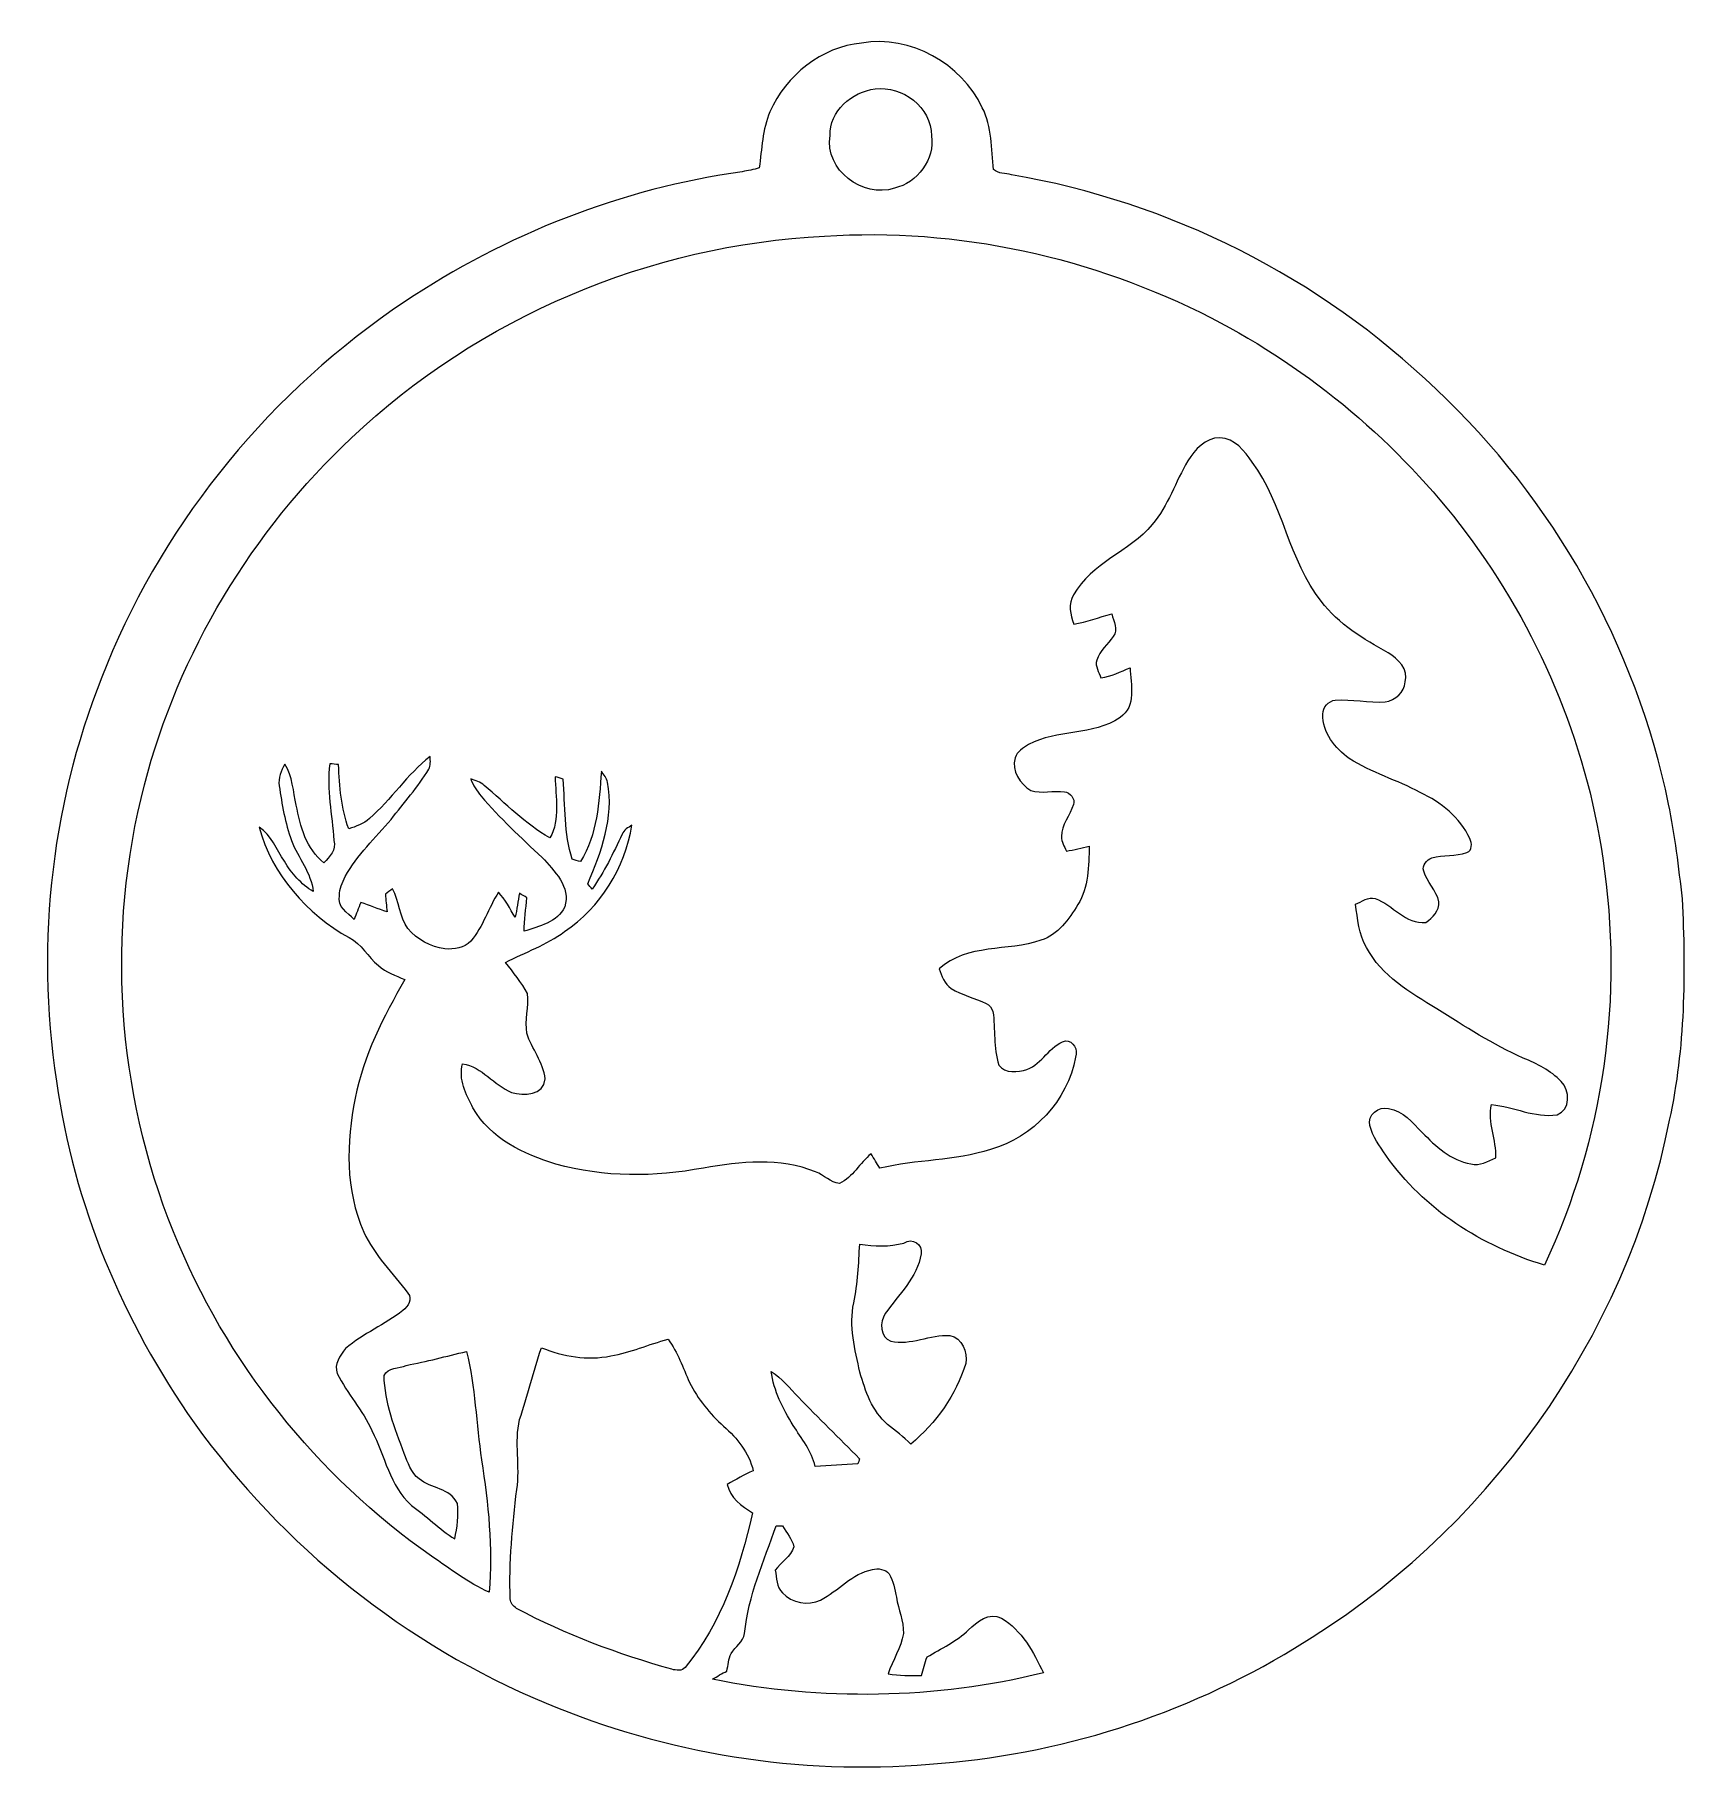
# Model space of a CAD drawing. Header units: centimetres. Extents: x -15.4 to 15.2, y -16.1 to 16.1.
import ezdxf

# ---------------------------------------------------------------- set-up
doc = ezdxf.new("R2010")
doc.units = ezdxf.units.CM
doc.header["$MEASUREMENT"] = 0
doc.layers.add('Layer 1', color=7, linetype='Continuous')

msp = doc.modelspace()

# ---------------------------------------------------------------- linework, layer by layer
at = {"layer": 'Layer 1', "color": 251, "lineweight": 9}
for points, knots in [([(-0.07862, 15.91091), (0.82344, 16.06296), (1.76781, 15.53485), (2.15129, 14.71641), (2.15129, 14.71641), (2.33333, 14.36257), (2.31992, 13.95723), (2.35767, 13.572), (2.35767, 13.572), (2.44904, 13.49686), (2.57604, 13.50391), (2.68752, 13.47745), (2.68752, 13.47745), (5.6191, 12.97863), (8.39017, 11.57669), (10.53435, 9.51682), (10.53435, 9.51682), (12.70429, 7.48164), (14.23252, 4.76843), (14.83048, 1.85307), (14.83048, 1.85307), (14.95042, 1.27452), (15.01957, 0.68679), (15.0866, 0.10046), (15.0866, 0.10046), (15.15609, -1.26549), (15.14233, -2.64697), (14.84988, -3.98893), (14.84988, -3.98893), (14.05437, -8.02613), (11.44417, -11.64069), (7.91745, -13.74289), (7.91745, -13.74289), (5.88333, -14.98079), (3.55112, -15.72268), (1.17551, -15.88496), (1.17551, -15.88496), (-1.23291, -16.08851), (-3.68225, -15.69093), (-5.90969, -14.75748), (-5.90969, -14.75748), (-8.5019, -13.68292), (-10.77767, -11.86223), (-12.40821, -9.57976), (-12.40821, -9.57976), (-13.72971, -7.7118), (-14.63918, -5.53904), (-14.95385, -3.26751), (-14.95385, -3.26751), (-15.35461, -0.68235), (-15.03323, 2.01147), (-14.02428, 4.42622), (-14.02428, 4.42622), (-12.91198, 7.14086), (-10.96323, 9.502), (-8.5227, 11.12795), (-8.5227, 11.12795), (-6.65687, 12.37926), (-4.51163, 13.22275), (-2.28454, 13.53354), (-2.28454, 13.53354), (-2.17942, 13.55401), (-2.07111, 13.56706), (-1.97093, 13.60763), (-1.97093, 13.60763), (-1.92013, 13.95194), (-1.91307, 14.31389), (-1.77196, 14.6388), (-1.77196, 14.6388), (-1.47527, 15.31366), (-0.82228, 15.83895), (-0.07862, 15.91091), (-0.07862, 15.91091), (-0.07862, 15.91091), (-0.07862, 15.91091), (-0.07862, 15.91091)], [0, 0, 0, 0, 0.05, 0.05, 0.05, 0.05, 0.1, 0.1, 0.1, 0.1, 0.15, 0.15, 0.15, 0.15, 0.2, 0.2, 0.2, 0.2, 0.25, 0.25, 0.25, 0.25, 0.3, 0.3, 0.3, 0.3, 0.35, 0.35, 0.35, 0.35, 0.4, 0.4, 0.4, 0.4, 0.45, 0.45, 0.45, 0.45, 0.5, 0.5, 0.5, 0.5, 0.55, 0.55, 0.55, 0.55, 0.6, 0.6, 0.6, 0.6, 0.65, 0.65, 0.65, 0.65, 0.7, 0.7, 0.7, 0.7, 0.75, 0.75, 0.75, 0.75, 0.8, 0.8, 0.8, 0.8, 0.85, 0.85, 0.85, 0.85, 0.9, 0.9, 0.9, 0.9, 1, 1, 1, 1]), ([(0.16973, 15.06319), (-0.24972, 15.01027), (-0.68717, 14.65256), (-0.66, 14.19994), (-0.66, 14.19994), (-0.76478, 13.57094), (-0.05711, 13.03578), (0.52674, 13.23016), (0.52674, 13.23016), (0.94797, 13.32893), (1.28275, 13.76073), (1.21114, 14.19959), (1.21114, 14.19959), (1.21502, 14.72382), (0.67103, 15.13022), (0.16973, 15.06319), (0.16973, 15.06319), (0.16973, 15.06319), (0.16973, 15.06319), (0.16973, 15.06319)], [0, 0, 0, 0, 0.16666667, 0.16666667, 0.16666667, 0.16666667, 0.33333333, 0.33333333, 0.33333333, 0.33333333, 0.5, 0.5, 0.5, 0.5, 0.66666667, 0.66666667, 0.66666667, 0.66666667, 1, 1, 1, 1]), ([(-0.76478, 12.34186), (-3.99622, 12.1877), (-7.15394, 10.84079), (-9.50379, 8.61758), (-9.50379, 8.61758), (-11.34106, 6.89144), (-12.69819, 4.6506), (-13.32861, 2.20691), (-13.32861, 2.20691), (-14.03628, -0.50737), (-13.84472, -3.44989), (-12.79309, -6.04951), (-12.79309, -6.04951), (-11.8293, -8.45334), (-10.14514, -10.55731), (-8.026, -12.04356), (-8.026, -12.04356), (-7.67781, -12.27357), (-7.34549, -12.53851), (-6.96097, -12.70855), (-6.96097, -12.70855), (-6.88406, -11.89116), (-6.98072, -11.07166), (-7.10031, -10.2638), (-7.10031, -10.2638), (-7.2005, -9.59669), (-7.21567, -8.91618), (-7.37971, -8.25931), (-7.37971, -8.25931), (-7.74872, -8.35245), (-8.11773, -8.44487), (-8.49167, -8.51719), (-8.49167, -8.51719), (-8.62079, -8.57505), (-8.8381, -8.54859), (-8.90159, -8.70522), (-8.90159, -8.70522), (-8.8896, -9.20546), (-8.70297, -9.68101), (-8.52977, -10.14456), (-8.52977, -10.14456), (-8.45886, -10.30966), (-8.40912, -10.50333), (-8.25319, -10.61199), (-8.25319, -10.61199), (-8.038, -10.79825), (-7.67569, -10.78061), (-7.54728, -11.06919), (-7.54728, -11.06919), (-7.518, -11.28615), (-7.55081, -11.50945), (-7.59597, -11.72359), (-7.59597, -11.72359), (-7.88242, -11.54332), (-8.11878, -11.29497), (-8.39783, -11.10411), (-8.39783, -11.10411), (-8.79788, -10.74393), (-8.8889, -10.18442), (-9.12491, -9.72263), (-9.12491, -9.72263), (-9.29741, -9.34693), (-9.58281, -9.03753), (-9.76696, -8.66853), (-9.76696, -8.66853), (-9.82976, -8.49567), (-9.7144, -8.33445), (-9.61138, -8.20851), (-9.61138, -8.20851), (-9.29142, -7.92594), (-8.88466, -7.76789), (-8.5527, -7.50225), (-8.5527, -7.50225), (-8.4571, -7.4324), (-8.36926, -7.29411), (-8.46027, -7.18616), (-8.46027, -7.18616), (-8.73509, -6.81222), (-9.08151, -6.48449), (-9.27625, -6.05622), (-9.27625, -6.05622), (-9.61879, -5.28152), (-9.60467, -4.39675), (-9.43394, -3.58077), (-9.43394, -3.58077), (-9.28154, -2.79655), (-8.91077, -2.07864), (-8.52024, -1.39002), (-8.52024, -1.39002), (-8.68676, -1.31241), (-8.86738, -1.25738), (-9.00673, -1.13214), (-9.00673, -1.13214), (-9.2064, -0.97833), (-9.31188, -0.7261), (-9.54752, -0.61567), (-9.54752, -0.61567), (-10.32506, -0.17753), (-10.97805, 0.55061), (-11.20771, 1.4241), (-11.20771, 1.4241), (-10.98228, 1.27628), (-10.88774, 1.01099), (-10.7438, 0.7958), (-10.7438, 0.7958), (-10.61257, 0.57036), (-10.43336, 0.3714), (-10.2097, 0.23452), (-10.2097, 0.23452), (-10.24567, 0.58306), (-10.49121, 0.85683), (-10.61116, 1.17574), (-10.61116, 1.17574), (-10.72934, 1.50241), (-10.79072, 1.84778), (-10.83799, 2.19068), (-10.83799, 2.19068), (-10.86163, 2.33285), (-10.79813, 2.46832), (-10.73639, 2.59179), (-10.73639, 2.59179), (-10.5907, 2.3646), (-10.58117, 2.08555), (-10.52296, 1.82908), (-10.52296, 1.82908), (-10.45558, 1.43926), (-10.33634, 1.02404), (-10.01285, 0.76616), (-10.01285, 0.76616), (-9.90877, 0.87976), (-9.7786, 1.00605), (-9.83081, 1.18174), (-9.83081, 1.18174), (-9.85763, 1.65375), (-9.97193, 2.12224), (-9.90384, 2.59743), (-9.90384, 2.59743), (-9.85021, 2.59179), (-9.79658, 2.58615), (-9.74297, 2.58015), (-9.74297, 2.58015), (-9.72745, 2.17939), (-9.69429, 1.7737), (-9.55564, 1.39376), (-9.55564, 1.39376), (-9.41947, 1.43468), (-9.28224, 1.4883), (-9.17393, 1.58355), (-9.17393, 1.58355), (-8.76683, 1.93351), (-8.47756, 2.40305), (-8.04823, 2.72867), (-8.04823, 2.72867), (-8.0507, 2.65106), (-8.03341, 2.56533), (-8.07504, 2.49477), (-8.07504, 2.49477), (-8.28, 2.16705), (-8.534, 1.87389), (-8.77142, 1.56979), (-8.77142, 1.56979), (-9.06352, 1.22583), (-9.40148, 0.91433), (-9.61738, 0.51215), (-9.61738, 0.51215), (-9.67383, 0.40385), (-9.73239, 0.28673), (-9.72533, 0.16043), (-9.72533, 0.16043), (-9.77437, -0.04947), (-9.57399, -0.1546), (-9.45405, -0.28089), (-9.45405, -0.28089), (-9.41454, -0.17576), (-9.37432, -0.07134), (-9.33304, 0.03273), (-9.33304, 0.03273), (-9.1683, -0.01666), (-9.01096, -0.08686), (-8.84655, -0.13731), (-8.84655, -0.13731), (-8.85644, -0.02971), (-8.86808, 0.08035), (-8.87726, 0.18689), (-8.87726, 0.18689), (-8.83316, 0.22111), (-8.78977, 0.25533), (-8.74567, 0.28885), (-8.74567, 0.28885), (-8.62149, 0.0539), (-8.61549, -0.22727), (-8.4638, -0.44987), (-8.4638, -0.44987), (-8.28671, -0.64602), (-8.04294, -0.78818), (-7.77906, -0.82417), (-7.77906, -0.82417), (-7.61184, -0.83546), (-7.4164, -0.81394), (-7.29999, -0.67812), (-7.29999, -0.67812), (-7.07068, -0.41353), (-6.97155, -0.06852), (-6.78775, 0.22464), (-6.78775, 0.22464), (-6.66005, 0.08776), (-6.57609, -0.08087), (-6.48084, -0.24032), (-6.48084, -0.24032), (-6.44697, -0.09357), (-6.42616, 0.05601), (-6.4004, 0.20418), (-6.4004, 0.20418), (-6.35454, 0.17737), (-6.30903, 0.14985), (-6.26317, 0.12233), (-6.26317, 0.12233), (-6.27869, -0.08439), (-6.31433, -0.29006), (-6.31291, -0.4982), (-6.31291, -0.4982), (-6.04374, -0.40648), (-5.69273, -0.3331), (-5.56467, -0.04841), (-5.56467, -0.04841), (-5.44579, 0.31954), (-5.75729, 0.62116), (-5.98377, 0.86565), (-5.98377, 0.86565), (-6.37077, 1.23113), (-6.76588, 1.59096), (-7.10808, 2.00053), (-7.10808, 2.00053), (-7.18816, 2.09614), (-7.25836, 2.20056), (-7.3014, 2.31803), (-7.3014, 2.31803), (-7.2132, 2.29087), (-7.12395, 2.25841), (-7.05234, 2.19738), (-7.05234, 2.19738), (-6.65652, 1.86401), (-6.28998, 1.48724), (-5.83878, 1.22654), (-5.83878, 1.22654), (-5.63805, 1.57403), (-5.7393, 1.97972), (-5.7393, 2.35684), (-5.7393, 2.35684), (-5.68956, 2.34273), (-5.63981, 2.32791), (-5.58972, 2.31345), (-5.58972, 2.31345), (-5.56114, 1.8178), (-5.57208, 1.31368), (-5.42709, 0.83355), (-5.42709, 0.83355), (-5.37558, 0.81873), (-5.32443, 0.80356), (-5.27293, 0.78804), (-5.27293, 0.78804), (-4.96213, 1.28757), (-4.9265, 1.8887), (-4.88699, 2.45878), (-4.88699, 2.45878), (-4.83971, 2.39635), (-4.78821, 2.33285), (-4.77057, 2.25453), (-4.77057, 2.25453), (-4.65168, 1.60225), (-4.88804, 0.97007), (-5.13746, 0.38057), (-5.13746, 0.38057), (-5.111, 0.34776), (-5.08489, 0.3153), (-5.05844, 0.28214), (-5.05844, 0.28214), (-4.83266, 0.59612), (-4.66791, 0.94607), (-4.50528, 1.29463), (-4.50528, 1.29463), (-4.47141, 1.37435), (-4.39239, 1.41704), (-4.3236, 1.4622), (-4.3236, 1.4622), (-4.45095, 0.67303), (-4.90392, -0.05511), (-5.56538, -0.5049), (-5.56538, -0.5049), (-5.90228, -0.74409), (-6.29034, -0.89084), (-6.65864, -1.07217), (-6.65864, -1.07217), (-6.514, -1.25844), (-6.36266, -1.44153), (-6.24906, -1.64967), (-6.24906, -1.64967), (-6.22754, -1.89273), (-6.29774, -2.13968), (-6.26529, -2.38274), (-6.26529, -2.38274), (-6.17216, -2.66884), (-5.95802, -2.91826), (-5.92556, -3.22376), (-5.92556, -3.22376), (-5.95202, -3.53773), (-6.32173, -3.53879), (-6.54857, -3.47353), (-6.54857, -3.47353), (-6.8703, -3.33418), (-7.09044, -3.00927), (-7.44956, -2.94401), (-7.44956, -2.94401), (-7.53317, -3.23011), (-7.38712, -3.51304), (-7.25906, -3.76281), (-7.25906, -3.76281), (-6.93733, -4.32302), (-6.32561, -4.62394), (-5.72695, -4.79786), (-5.72695, -4.79786), (-4.84148, -5.04727), (-3.89991, -5.04515), (-3.00033, -4.87159), (-3.00033, -4.87159), (-2.31806, -4.76011), (-1.58534, -4.66698), (-0.92776, -4.94461), (-0.92776, -4.94461), (-0.77501, -5.00282), (-0.65118, -5.13935), (-0.48644, -5.15945), (-0.48644, -5.15945), (-0.24267, -5.0388), (-0.11002, -4.78022), (0.09529, -4.60983), (0.09529, -4.60983), (0.15068, -4.69766), (0.20395, -4.78692), (0.25864, -4.87547), (0.25864, -4.87547), (0.93245, -4.71178), (1.64082, -4.7467), (2.30369, -4.52763), (2.30369, -4.52763), (3.08474, -4.30432), (3.73562, -3.63228), (3.87108, -2.82336), (3.87108, -2.82336), (3.9307, -2.68683), (3.83369, -2.51997), (3.68623, -2.52279), (3.68623, -2.52279), (3.38884, -2.61205), (3.26254, -2.94683), (2.97573, -3.0502), (2.97573, -3.0502), (2.81099, -3.10135), (2.56898, -3.13239), (2.45574, -2.97047), (2.45574, -2.97047), (2.34991, -2.65156), (2.39753, -2.3083), (2.34673, -1.98093), (2.34673, -1.98093), (2.33156, -1.91496), (2.27935, -1.8645), (2.22291, -1.83204), (2.22291, -1.83204), (2.01124, -1.72869), (1.7777, -1.67612), (1.5738, -1.55653), (1.5738, -1.55653), (1.45703, -1.46658), (1.39917, -1.32547), (1.35331, -1.1907), (1.35331, -1.1907), (1.87436, -0.72045), (2.61625, -0.87779), (3.23503, -0.66471), (3.23503, -0.66471), (3.54794, -0.56029), (3.75254, -0.27525), (3.918, -0.00643), (3.918, -0.00643), (4.11556, 0.31672), (4.1138, 0.7076), (4.12719, 1.07414), (4.12719, 1.07414), (3.98821, 1.03745), (3.84639, 1.00782), (3.70493, 0.98418), (3.70493, 0.98418), (3.66611, 1.0699), (3.61179, 1.15457), (3.61215, 1.25159), (3.61215, 1.25159), (3.61144, 1.47313), (3.77372, 1.63894), (3.83334, 1.84214), (3.83334, 1.84214), (3.87391, 1.94973), (3.77337, 2.06192), (3.67071, 2.08061), (3.67071, 2.08061), (3.46433, 2.10425), (3.24843, 2.03899), (3.04664, 2.10213), (3.04664, 2.10213), (2.85297, 2.22384), (2.68399, 2.46585), (2.75701, 2.70396), (2.75701, 2.70396), (2.79229, 2.82356), (2.9073, 2.89236), (3.00678, 2.95267), (3.00678, 2.95267), (3.53242, 3.23526), (4.19529, 3.1079), (4.69588, 3.4501), (4.69588, 3.4501), (5.00773, 3.66035), (4.8892, 4.05864), (4.88285, 4.37085), (4.88285, 4.37085), (4.70823, 4.29465), (4.53395, 4.21386), (4.34381, 4.18317), (4.34381, 4.18317), (4.30535, 4.28759), (4.23127, 4.39625), (4.26549, 4.51125), (4.26549, 4.51125), (4.3177, 4.68694), (4.47222, 4.803), (4.57029, 4.95046), (4.57029, 4.95046), (4.66942, 5.07182), (4.57241, 5.23233), (4.54383, 5.36356), (4.54383, 5.36356), (4.30711, 5.30747), (4.08169, 5.21045), (3.83969, 5.17659), (3.83969, 5.17659), (3.77971, 5.34804), (3.73314, 5.55089), (3.83792, 5.71423), (3.83792, 5.71423), (4.15966, 6.31395), (4.87333, 6.50656), (5.28925, 7.0188), (5.28925, 7.0188), (5.58735, 7.36276), (5.71929, 7.80867), (5.94965, 8.1939), (5.94965, 8.1939), (6.07771, 8.4031), (6.27385, 8.61828), (6.53914, 8.61864), (6.53914, 8.61864), (6.81043, 8.60983), (6.99917, 8.37241), (7.13957, 8.1685), (7.13957, 8.1685), (7.71389, 7.38745), (7.80773, 6.35981), (8.41486, 5.59816), (8.41486, 5.59816), (8.73342, 5.17589), (9.19308, 4.89649), (9.65099, 4.64848), (9.65099, 4.64848), (9.8288, 4.53701), (10.03481, 4.33592), (9.9632, 4.10838), (9.9632, 4.10838), (9.95827, 3.91365), (9.77552, 3.77113), (9.59702, 3.73832), (9.59702, 3.73832), (9.28728, 3.72385), (8.98001, 3.79018), (8.67027, 3.77395), (8.67027, 3.77395), (8.54821, 3.75419), (8.43637, 3.64095), (8.4445, 3.51289), (8.4445, 3.51289), (8.43355, 3.17317), (8.66922, 2.88177), (8.93133, 2.6948), (8.93133, 2.6948), (9.33914, 2.42563), (9.81751, 2.29898), (10.24331, 2.06439), (10.24331, 2.06439), (10.62466, 1.88376), (10.97779, 1.60436), (11.157, 1.21349), (11.157, 1.21349), (11.2004, 1.13023), (11.2078, 0.99688), (11.10303, 0.95737), (11.10303, 0.95737), (10.89665, 0.88117), (10.66488, 0.91751), (10.45462, 0.8593), (10.45462, 0.8593), (10.3629, 0.82296), (10.26906, 0.71889), (10.30681, 0.61411), (10.30681, 0.61411), (10.36608, 0.4095), (10.54211, 0.2578), (10.58833, 0.04825), (10.58833, 0.04825), (10.6042, -0.11579), (10.46768, -0.24985), (10.34597, -0.33698), (10.34597, -0.33698), (9.96673, -0.36908), (9.73883, -0.0089), (9.40934, 0.1047), (9.40934, 0.1047), (9.27987, 0.15232), (9.16275, 0.04331), (9.04775, 0.0031), (9.04775, 0.0031), (9.08585, -0.26819), (9.10524, -0.55465), (9.2513, -0.79559), (9.2513, -0.79559), (9.52329, -1.32864), (10.06233, -1.62779), (10.55093, -1.93189), (10.55093, -1.93189), (11.07163, -2.25327), (11.58281, -2.59758), (12.1469, -2.84029), (12.1469, -2.84029), (12.40019, -2.94613), (12.65172, -3.07136), (12.84469, -3.27174), (12.84469, -3.27174), (13.00768, -3.43508), (13.02602, -3.80373), (12.77273, -3.88628), (12.77273, -3.88628), (12.35468, -3.95154), (11.96945, -3.73741), (11.56093, -3.69825), (11.56093, -3.69825), (11.47944, -4.02774), (11.65618, -4.353), (11.63713, -4.68497), (11.63713, -4.68497), (11.48897, -4.73965), (11.34398, -4.84689), (11.17676, -4.79327), (11.17676, -4.79327), (10.81375, -4.73224), (10.52306, -4.47436), (10.28035, -4.21295), (10.28035, -4.21295), (10.09691, -4.03902), (9.92722, -3.80832), (9.65876, -3.77163), (9.65876, -3.77163), (9.48165, -3.72365), (9.25447, -3.89475), (9.31021, -4.08594), (9.31021, -4.08594), (9.36101, -4.29162), (9.49401, -4.46342), (9.60972, -4.63699), (9.60972, -4.63699), (10.30399, -5.63641), (11.38243, -6.31868), (12.53707, -6.66546), (12.53707, -6.66546), (13.63139, -4.3403), (14.00604, -1.68988), (13.61445, 0.84942), (13.61445, 0.84942), (13.30366, 3.02606), (12.40619, 5.10533), (11.0928, 6.86428), (11.0928, 6.86428), (9.8429, 8.51562), (8.22259, 9.88688), (6.37969, 10.83337), (6.37969, 10.83337), (4.18788, 11.95557), (1.69656, 12.50873), (-0.76478, 12.34186), (-0.76478, 12.34186), (-0.76478, 12.34186), (-0.76478, 12.34186), (-0.76478, 12.34186)], [0, 0, 0, 0, 0.00662252, 0.00662252, 0.00662252, 0.00662252, 0.01324503, 0.01324503, 0.01324503, 0.01324503, 0.01986755, 0.01986755, 0.01986755, 0.01986755, 0.02649007, 0.02649007, 0.02649007, 0.02649007, 0.03311258, 0.03311258, 0.03311258, 0.03311258, 0.0397351, 0.0397351, 0.0397351, 0.0397351, 0.04635762, 0.04635762, 0.04635762, 0.04635762, 0.05298013, 0.05298013, 0.05298013, 0.05298013, 0.05960265, 0.05960265, 0.05960265, 0.05960265, 0.06622517, 0.06622517, 0.06622517, 0.06622517, 0.07284768, 0.07284768, 0.07284768, 0.07284768, 0.0794702, 0.0794702, 0.0794702, 0.0794702, 0.08609272, 0.08609272, 0.08609272, 0.08609272, 0.09271523, 0.09271523, 0.09271523, 0.09271523, 0.09933775, 0.09933775, 0.09933775, 0.09933775, 0.10596026, 0.10596026, 0.10596026, 0.10596026, 0.11258278, 0.11258278, 0.11258278, 0.11258278, 0.1192053, 0.1192053, 0.1192053, 0.1192053, 0.12582781, 0.12582781, 0.12582781, 0.12582781, 0.13245033, 0.13245033, 0.13245033, 0.13245033, 0.13907285, 0.13907285, 0.13907285, 0.13907285, 0.14569536, 0.14569536, 0.14569536, 0.14569536, 0.15231788, 0.15231788, 0.15231788, 0.15231788, 0.1589404, 0.1589404, 0.1589404, 0.1589404, 0.16556291, 0.16556291, 0.16556291, 0.16556291, 0.17218543, 0.17218543, 0.17218543, 0.17218543, 0.17880795, 0.17880795, 0.17880795, 0.17880795, 0.18543046, 0.18543046, 0.18543046, 0.18543046, 0.19205298, 0.19205298, 0.19205298, 0.19205298, 0.1986755, 0.1986755, 0.1986755, 0.1986755, 0.20529801, 0.20529801, 0.20529801, 0.20529801, 0.21192053, 0.21192053, 0.21192053, 0.21192053, 0.21854305, 0.21854305, 0.21854305, 0.21854305, 0.22516556, 0.22516556, 0.22516556, 0.22516556, 0.23178808, 0.23178808, 0.23178808, 0.23178808, 0.2384106, 0.2384106, 0.2384106, 0.2384106, 0.24503311, 0.24503311, 0.24503311, 0.24503311, 0.25165563, 0.25165563, 0.25165563, 0.25165563, 0.25827815, 0.25827815, 0.25827815, 0.25827815, 0.26490066, 0.26490066, 0.26490066, 0.26490066, 0.27152318, 0.27152318, 0.27152318, 0.27152318, 0.2781457, 0.2781457, 0.2781457, 0.2781457, 0.28476821, 0.28476821, 0.28476821, 0.28476821, 0.29139073, 0.29139073, 0.29139073, 0.29139073, 0.29801325, 0.29801325, 0.29801325, 0.29801325, 0.30463576, 0.30463576, 0.30463576, 0.30463576, 0.31125828, 0.31125828, 0.31125828, 0.31125828, 0.31788079, 0.31788079, 0.31788079, 0.31788079, 0.32450331, 0.32450331, 0.32450331, 0.32450331, 0.33112583, 0.33112583, 0.33112583, 0.33112583, 0.33774834, 0.33774834, 0.33774834, 0.33774834, 0.34437086, 0.34437086, 0.34437086, 0.34437086, 0.35099338, 0.35099338, 0.35099338, 0.35099338, 0.35761589, 0.35761589, 0.35761589, 0.35761589, 0.36423841, 0.36423841, 0.36423841, 0.36423841, 0.37086093, 0.37086093, 0.37086093, 0.37086093, 0.37748344, 0.37748344, 0.37748344, 0.37748344, 0.38410596, 0.38410596, 0.38410596, 0.38410596, 0.39072848, 0.39072848, 0.39072848, 0.39072848, 0.39735099, 0.39735099, 0.39735099, 0.39735099, 0.40397351, 0.40397351, 0.40397351, 0.40397351, 0.41059603, 0.41059603, 0.41059603, 0.41059603, 0.41721854, 0.41721854, 0.41721854, 0.41721854, 0.42384106, 0.42384106, 0.42384106, 0.42384106, 0.43046358, 0.43046358, 0.43046358, 0.43046358, 0.43708609, 0.43708609, 0.43708609, 0.43708609, 0.44370861, 0.44370861, 0.44370861, 0.44370861, 0.45033113, 0.45033113, 0.45033113, 0.45033113, 0.45695364, 0.45695364, 0.45695364, 0.45695364, 0.46357616, 0.46357616, 0.46357616, 0.46357616, 0.47019868, 0.47019868, 0.47019868, 0.47019868, 0.47682119, 0.47682119, 0.47682119, 0.47682119, 0.48344371, 0.48344371, 0.48344371, 0.48344371, 0.49006623, 0.49006623, 0.49006623, 0.49006623, 0.49668874, 0.49668874, 0.49668874, 0.49668874, 0.50331126, 0.50331126, 0.50331126, 0.50331126, 0.50993377, 0.50993377, 0.50993377, 0.50993377, 0.51655629, 0.51655629, 0.51655629, 0.51655629, 0.52317881, 0.52317881, 0.52317881, 0.52317881, 0.52980132, 0.52980132, 0.52980132, 0.52980132, 0.53642384, 0.53642384, 0.53642384, 0.53642384, 0.54304636, 0.54304636, 0.54304636, 0.54304636, 0.54966887, 0.54966887, 0.54966887, 0.54966887, 0.55629139, 0.55629139, 0.55629139, 0.55629139, 0.56291391, 0.56291391, 0.56291391, 0.56291391, 0.56953642, 0.56953642, 0.56953642, 0.56953642, 0.57615894, 0.57615894, 0.57615894, 0.57615894, 0.58278146, 0.58278146, 0.58278146, 0.58278146, 0.58940397, 0.58940397, 0.58940397, 0.58940397, 0.59602649, 0.59602649, 0.59602649, 0.59602649, 0.60264901, 0.60264901, 0.60264901, 0.60264901, 0.60927152, 0.60927152, 0.60927152, 0.60927152, 0.61589404, 0.61589404, 0.61589404, 0.61589404, 0.62251656, 0.62251656, 0.62251656, 0.62251656, 0.62913907, 0.62913907, 0.62913907, 0.62913907, 0.63576159, 0.63576159, 0.63576159, 0.63576159, 0.64238411, 0.64238411, 0.64238411, 0.64238411, 0.64900662, 0.64900662, 0.64900662, 0.64900662, 0.65562914, 0.65562914, 0.65562914, 0.65562914, 0.66225166, 0.66225166, 0.66225166, 0.66225166, 0.66887417, 0.66887417, 0.66887417, 0.66887417, 0.67549669, 0.67549669, 0.67549669, 0.67549669, 0.68211921, 0.68211921, 0.68211921, 0.68211921, 0.68874172, 0.68874172, 0.68874172, 0.68874172, 0.69536424, 0.69536424, 0.69536424, 0.69536424, 0.70198675, 0.70198675, 0.70198675, 0.70198675, 0.70860927, 0.70860927, 0.70860927, 0.70860927, 0.71523179, 0.71523179, 0.71523179, 0.71523179, 0.7218543, 0.7218543, 0.7218543, 0.7218543, 0.72847682, 0.72847682, 0.72847682, 0.72847682, 0.73509934, 0.73509934, 0.73509934, 0.73509934, 0.74172185, 0.74172185, 0.74172185, 0.74172185, 0.74834437, 0.74834437, 0.74834437, 0.74834437, 0.75496689, 0.75496689, 0.75496689, 0.75496689, 0.7615894, 0.7615894, 0.7615894, 0.7615894, 0.76821192, 0.76821192, 0.76821192, 0.76821192, 0.77483444, 0.77483444, 0.77483444, 0.77483444, 0.78145695, 0.78145695, 0.78145695, 0.78145695, 0.78807947, 0.78807947, 0.78807947, 0.78807947, 0.79470199, 0.79470199, 0.79470199, 0.79470199, 0.8013245, 0.8013245, 0.8013245, 0.8013245, 0.80794702, 0.80794702, 0.80794702, 0.80794702, 0.81456954, 0.81456954, 0.81456954, 0.81456954, 0.82119205, 0.82119205, 0.82119205, 0.82119205, 0.82781457, 0.82781457, 0.82781457, 0.82781457, 0.83443709, 0.83443709, 0.83443709, 0.83443709, 0.8410596, 0.8410596, 0.8410596, 0.8410596, 0.84768212, 0.84768212, 0.84768212, 0.84768212, 0.85430464, 0.85430464, 0.85430464, 0.85430464, 0.86092715, 0.86092715, 0.86092715, 0.86092715, 0.86754967, 0.86754967, 0.86754967, 0.86754967, 0.87417219, 0.87417219, 0.87417219, 0.87417219, 0.8807947, 0.8807947, 0.8807947, 0.8807947, 0.88741722, 0.88741722, 0.88741722, 0.88741722, 0.89403974, 0.89403974, 0.89403974, 0.89403974, 0.90066225, 0.90066225, 0.90066225, 0.90066225, 0.90728477, 0.90728477, 0.90728477, 0.90728477, 0.91390728, 0.91390728, 0.91390728, 0.91390728, 0.9205298, 0.9205298, 0.9205298, 0.9205298, 0.92715232, 0.92715232, 0.92715232, 0.92715232, 0.93377483, 0.93377483, 0.93377483, 0.93377483, 0.94039735, 0.94039735, 0.94039735, 0.94039735, 0.94701987, 0.94701987, 0.94701987, 0.94701987, 0.95364238, 0.95364238, 0.95364238, 0.95364238, 0.9602649, 0.9602649, 0.9602649, 0.9602649, 0.96688742, 0.96688742, 0.96688742, 0.96688742, 0.97350993, 0.97350993, 0.97350993, 0.97350993, 0.98013245, 0.98013245, 0.98013245, 0.98013245, 0.98675497, 0.98675497, 0.98675497, 0.98675497, 1, 1, 1, 1]), ([(0.70173, -6.2573), (0.43502, -6.33032), (0.15668, -6.31798), (-0.11461, -6.27917), (-0.11461, -6.27917), (-0.13295, -6.64077), (-0.1453, -7.00483), (-0.22432, -7.36008), (-0.22432, -7.36008), (-0.31746, -7.78977), (-0.2021, -8.22474), (-0.10967, -8.64418), (-0.10967, -8.64418), (-0.01019, -8.99556), (0.1154, -9.36279), (0.40151, -9.60904), (0.40151, -9.60904), (0.55003, -9.72263), (0.69784, -9.83905), (0.82908, -9.97275), (0.82908, -9.97275), (1.29298, -9.57941), (1.67046, -9.06858), (1.84401, -8.48121), (1.84401, -8.48121), (1.88777, -8.27941), (1.77735, -8.00284), (1.55404, -7.96651), (1.55404, -7.96651), (1.18433, -7.94358), (0.82838, -8.15242), (0.45866, -8.07234), (0.45866, -8.07234), (0.25687, -7.9972), (0.25334, -7.71674), (0.35917, -7.56046), (0.35917, -7.56046), (0.60083, -7.21086), (0.94973, -6.89653), (1.0217, -6.45944), (1.0217, -6.45944), (1.05451, -6.28623), (0.8633, -6.14617), (0.70173, -6.2573), (0.70173, -6.2573), (0.70173, -6.2573), (0.70173, -6.2573), (0.70173, -6.2573)], [0, 0, 0, 0, 0.07692308, 0.07692308, 0.07692308, 0.07692308, 0.15384615, 0.15384615, 0.15384615, 0.15384615, 0.23076923, 0.23076923, 0.23076923, 0.23076923, 0.30769231, 0.30769231, 0.30769231, 0.30769231, 0.38461538, 0.38461538, 0.38461538, 0.38461538, 0.46153846, 0.46153846, 0.46153846, 0.46153846, 0.53846154, 0.53846154, 0.53846154, 0.53846154, 0.61538462, 0.61538462, 0.61538462, 0.61538462, 0.69230769, 0.69230769, 0.69230769, 0.69230769, 0.76923077, 0.76923077, 0.76923077, 0.76923077, 0.84615385, 0.84615385, 0.84615385, 0.84615385, 1, 1, 1, 1]), ([(-4.71413, -8.34221), (-5.1445, -8.435), (-5.59113, -8.3535), (-5.99436, -8.19123), (-5.99436, -8.19123), (-6.14323, -8.62938), (-6.248, -9.08093), (-6.39864, -9.51908), (-6.39864, -9.51908), (-6.49636, -9.941), (-6.38312, -10.38268), (-6.44909, -10.81025), (-6.44909, -10.81025), (-6.53446, -11.48088), (-6.59231, -12.1568), (-6.57185, -12.83343), (-6.57185, -12.83343), (-6.57009, -12.90998), (-6.51329, -12.96819), (-6.45191, -13.00629), (-6.45191, -13.00629), (-5.54844, -13.49983), (-4.57372, -13.84872), (-3.58559, -14.13165), (-3.58559, -14.13165), (-3.50233, -14.15247), (-3.40038, -14.1694), (-3.33582, -14.09708), (-3.33582, -14.09708), (-2.66731, -13.27863), (-2.32194, -12.25946), (-2.0951, -11.2417), (-2.0951, -11.2417), (-2.29689, -11.11575), (-2.50537, -10.96335), (-2.56289, -10.71711), (-2.56289, -10.71711), (-2.40518, -10.62857), (-2.2475, -10.53931), (-2.08205, -10.46488), (-2.08205, -10.46488), (-2.15508, -10.1315), (-2.37838, -9.86304), (-2.62744, -9.6422), (-2.62744, -9.6422), (-2.88603, -9.41466), (-3.10264, -9.13808), (-3.25962, -8.83152), (-3.25962, -8.83152), (-3.38027, -8.56129), (-3.47517, -8.2773), (-3.65191, -8.036), (-3.65191, -8.036), (-4.00998, -8.1249), (-4.34759, -8.28471), (-4.71413, -8.34221), (-4.71413, -8.34221), (-4.71413, -8.34221), (-4.71413, -8.34221), (-4.71413, -8.34221)], [0, 0, 0, 0, 0.0625, 0.0625, 0.0625, 0.0625, 0.125, 0.125, 0.125, 0.125, 0.1875, 0.1875, 0.1875, 0.1875, 0.25, 0.25, 0.25, 0.25, 0.3125, 0.3125, 0.3125, 0.3125, 0.375, 0.375, 0.375, 0.375, 0.4375, 0.4375, 0.4375, 0.4375, 0.5, 0.5, 0.5, 0.5, 0.5625, 0.5625, 0.5625, 0.5625, 0.625, 0.625, 0.625, 0.625, 0.6875, 0.6875, 0.6875, 0.6875, 0.75, 0.75, 0.75, 0.75, 0.8125, 0.8125, 0.8125, 0.8125, 0.875, 0.875, 0.875, 0.875, 1, 1, 1, 1]), ([(-1.74832, -8.62797), (-1.7014, -8.98956), (-1.53348, -9.32117), (-1.34298, -9.62703), (-1.34298, -9.62703), (-1.19058, -9.86939), (-0.99726, -10.09799), (-0.93588, -10.38515), (-0.93588, -10.38515), (-0.67235, -10.37139), (-0.40953, -10.35481), (-0.14636, -10.33788), (-0.14636, -10.33788), (-0.1393, -10.31424), (-0.12554, -10.26732), (-0.11849, -10.24369), (-0.11849, -10.24369), (-0.48996, -9.86057), (-0.8759, -9.49192), (-1.24491, -9.10668), (-1.24491, -9.10668), (-1.40754, -8.94157), (-1.55112, -8.75355), (-1.74832, -8.62797), (-1.74832, -8.62797), (-1.74832, -8.62797), (-1.74832, -8.62797), (-1.74832, -8.62797)], [0, 0, 0, 0, 0.125, 0.125, 0.125, 0.125, 0.25, 0.25, 0.25, 0.25, 0.375, 0.375, 0.375, 0.375, 0.5, 0.5, 0.5, 0.5, 0.625, 0.625, 0.625, 0.625, 0.75, 0.75, 0.75, 0.75, 1, 1, 1, 1]), ([(-1.65625, -11.47911), (-1.88273, -12.13105), (-2.17413, -12.77593), (-2.2408, -13.47019), (-2.2408, -13.47019), (-2.26514, -13.62718), (-2.41437, -13.7129), (-2.49092, -13.84096), (-2.49092, -13.84096), (-2.53784, -13.94221), (-2.54454, -14.0551), (-2.56818, -14.16446), (-2.56818, -14.16446), (-2.65849, -14.21173), (-2.74845, -14.26041), (-2.83382, -14.31721), (-2.83382, -14.31721), (-0.81981, -14.71691), (1.28522, -14.69257), (3.27983, -14.19797), (3.27983, -14.19797), (3.09638, -13.81486), (2.88331, -13.40951), (2.50513, -13.18797), (2.50513, -13.18797), (2.27935, -13.06838), (2.05569, -13.25853), (1.89835, -13.40317), (1.89835, -13.40317), (1.67681, -13.61871), (1.39317, -13.74748), (1.13247, -13.90481), (1.13247, -13.90481), (1.08132, -14.01206), (1.06368, -14.13165), (1.03052, -14.24525), (1.03052, -14.24525), (0.82309, -14.25089), (0.61458, -14.24595), (0.40962, -14.21526), (0.40962, -14.21526), (0.4957, -13.96302), (0.65198, -13.73689), (0.6922, -13.46913), (0.6922, -13.46913), (0.7042, -13.23842), (0.59765, -13.0271), (0.56519, -12.80274), (0.56519, -12.80274), (0.5278, -12.65633), (0.51369, -12.49935), (0.42867, -12.37164), (0.42867, -12.37164), (0.35952, -12.27922), (0.22688, -12.26193), (0.12176, -12.29086), (0.12176, -12.29086), (-0.25995, -12.35859), (-0.5069, -12.68456), (-0.83745, -12.85389), (-0.83745, -12.85389), (-1.06852, -12.96713), (-1.36662, -12.9061), (-1.54195, -12.71983), (-1.54195, -12.71983), (-1.65836, -12.61576), (-1.64743, -12.43973), (-1.67459, -12.30144), (-1.67459, -12.30144), (-1.56841, -12.1561), (-1.38249, -12.05097), (-1.33099, -11.86929), (-1.33099, -11.86929), (-1.36027, -11.72641), (-1.46928, -11.61105), (-1.53771, -11.4837), (-1.53771, -11.4837), (-1.56735, -11.48264), (-1.62661, -11.48017), (-1.65625, -11.47911)], [0, 0, 0, 0, 0.04761905, 0.04761905, 0.04761905, 0.04761905, 0.0952381, 0.0952381, 0.0952381, 0.0952381, 0.14285714, 0.14285714, 0.14285714, 0.14285714, 0.19047619, 0.19047619, 0.19047619, 0.19047619, 0.23809524, 0.23809524, 0.23809524, 0.23809524, 0.28571429, 0.28571429, 0.28571429, 0.28571429, 0.33333333, 0.33333333, 0.33333333, 0.33333333, 0.38095238, 0.38095238, 0.38095238, 0.38095238, 0.42857143, 0.42857143, 0.42857143, 0.42857143, 0.47619048, 0.47619048, 0.47619048, 0.47619048, 0.52380952, 0.52380952, 0.52380952, 0.52380952, 0.57142857, 0.57142857, 0.57142857, 0.57142857, 0.61904762, 0.61904762, 0.61904762, 0.61904762, 0.66666667, 0.66666667, 0.66666667, 0.66666667, 0.71428571, 0.71428571, 0.71428571, 0.71428571, 0.76190476, 0.76190476, 0.76190476, 0.76190476, 0.80952381, 0.80952381, 0.80952381, 0.80952381, 0.85714286, 0.85714286, 0.85714286, 0.85714286, 0.9047619, 0.9047619, 0.9047619, 0.9047619, 1, 1, 1, 1])]:
    msp.add_open_spline(points, degree=3, knots=knots, dxfattribs=at)

doc.saveas('drawing.dxf')
